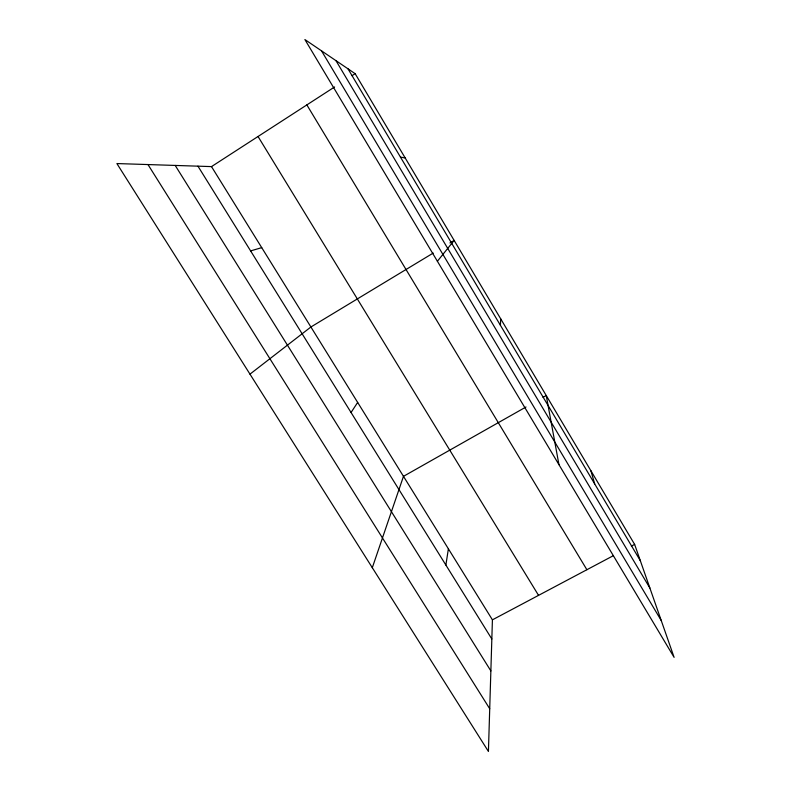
<?xml version="1.0" encoding="UTF-8"?>
<svg xmlns="http://www.w3.org/2000/svg" width="791" height="791" viewBox="0 0 791 791"><rect width="100%" height="100%" fill="white"/><g stroke="black" fill="none" stroke-linecap="round" stroke-linejoin="round"><path stroke-width="1.19" d="M211.494 166.604L492.417 619.837L488.423 751.45L116.89 163.559L211.494 166.604L334.593 86.961M500.436 325.319L500.673 318.783M445.877 565.061L448.388 548.796M372.304 567.72L403.479 476.34L525.995 406.989M351.056 412.507L357.661 402.421M437.393 261.257L454.153 240.424L449.96 242.956M249.976 374.143L310.912 326.99L433.221 253.071M352.054 75.669L355.139 73.672L634.629 544.396L674.11 657.361L304.891 39.55L355.139 73.672M543.051 397.339L546.245 395.53L558.95 464.653M492.417 619.837L612.936 555.905M631.376 546.126L634.629 544.396M250.618 250.905L261.732 247.642M400.464 157.112L405.18 157.963M147.976 164.558L489.718 708.746M175.207 165.438L490.865 670.916M197.948 166.169L491.834 638.999M258.034 136.497L538.542 595.366M306.859 104.906L586.892 569.728M335.967 60.66L649.876 588.029M321.502 50.832L661.236 620.52M347.991 68.827L640.344 560.73M590.887 470.724L594.694 483.924"/></g></svg>
